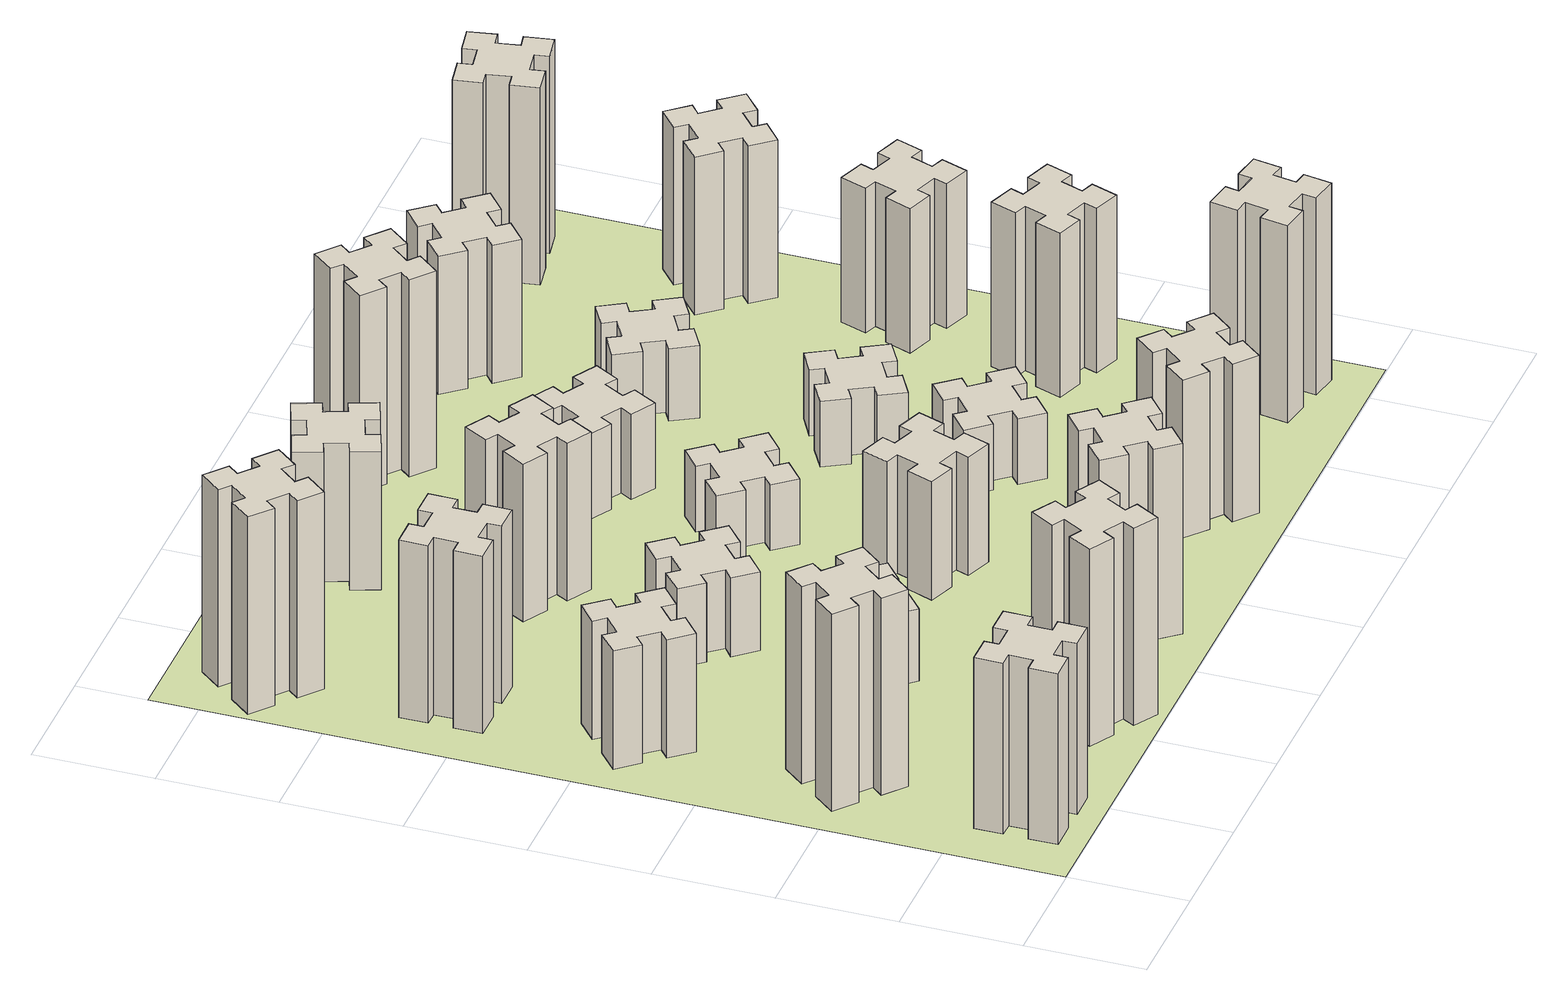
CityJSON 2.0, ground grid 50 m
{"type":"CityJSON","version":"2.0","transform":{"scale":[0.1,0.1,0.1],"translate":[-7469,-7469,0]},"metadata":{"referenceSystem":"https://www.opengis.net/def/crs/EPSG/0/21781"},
"CityObjects":{
"building1":{"type":"Building","attributes":{"class":"1000","function":"1000","usage":"1000","yearOfConstruction":2016,"roofType":"1000","measuredHeight":78,"storeysAboveGround":30,"storeysBelowGround":0},"geometry":[{"type":"Solid","lod":"1","boundaries":[[[[0,1,2,3,4,5,6,7,8,9,10,11,12,13,14,15,16,17,18,19]],[[17,16,20,21]],[[16,15,22,20]],[[15,14,23,22]],[[14,13,24,23]],[[13,12,25,24]],[[12,11,26,25]],[[11,10,27,26]],[[10,9,28,27]],[[9,8,29,28]],[[8,7,30,29]],[[7,6,31,30]],[[6,5,32,31]],[[5,4,33,32]],[[4,3,34,33]],[[3,2,35,34]],[[2,1,36,35]],[[1,0,37,36]],[[0,19,38,37]],[[19,18,39,38]],[[18,17,21,39]],[[24,25,26,27,28,29,30,31,32,33,34,35,36,37,38,39,21,20,22,23]]]]}]},
"building2":{"type":"Building","attributes":{"class":"1000","function":"1000","usage":"1000","yearOfConstruction":2016,"roofType":"1000","measuredHeight":90,"storeysAboveGround":30,"storeysBelowGround":0},"geometry":[{"type":"Solid","lod":"1","boundaries":[[[[40,41,42,43,44,45,46,47,48,49,50,51,52,53,54,55,56,57,58,59]],[[57,56,60,61]],[[56,55,62,60]],[[55,54,63,62]],[[54,53,64,63]],[[53,52,65,64]],[[52,51,66,65]],[[51,50,67,66]],[[50,49,68,67]],[[49,48,69,68]],[[48,47,70,69]],[[47,46,71,70]],[[46,45,72,71]],[[45,44,73,72]],[[44,43,74,73]],[[43,42,75,74]],[[42,41,76,75]],[[41,40,77,76]],[[40,59,78,77]],[[59,58,79,78]],[[58,57,61,79]],[[64,65,66,67,68,69,70,71,72,73,74,75,76,77,78,79,61,60,62,63]]]]}]},
"building3":{"type":"Building","attributes":{"class":"1000","function":"1000","usage":"1000","yearOfConstruction":2016,"roofType":"1000","measuredHeight":54,"storeysAboveGround":30,"storeysBelowGround":0},"geometry":[{"type":"Solid","lod":"1","boundaries":[[[[80,81,82,83,84,85,86,87,88,89,90,91,92,93,94,95,96,97,98,99]],[[97,96,100,101]],[[96,95,102,100]],[[95,94,103,102]],[[94,93,104,103]],[[93,92,105,104]],[[92,91,106,105]],[[91,90,107,106]],[[90,89,108,107]],[[89,88,109,108]],[[88,87,110,109]],[[87,86,111,110]],[[86,85,112,111]],[[85,84,113,112]],[[84,83,114,113]],[[83,82,115,114]],[[82,81,116,115]],[[81,80,117,116]],[[80,99,118,117]],[[99,98,119,118]],[[98,97,101,119]],[[104,105,106,107,108,109,110,111,112,113,114,115,116,117,118,119,101,100,102,103]]]]}]},
"building4":{"type":"Building","attributes":{"class":"1000","function":"1000","usage":"1000","yearOfConstruction":2016,"roofType":"1000","measuredHeight":81,"storeysAboveGround":30,"storeysBelowGround":0},"geometry":[{"type":"Solid","lod":"1","boundaries":[[[[120,121,122,123,124,125,126,127,128,129,130,131,132,133,134,135,136,137,138,139]],[[137,136,140,141]],[[136,135,142,140]],[[135,134,143,142]],[[134,133,144,143]],[[133,132,145,144]],[[132,131,146,145]],[[131,130,147,146]],[[130,129,148,147]],[[129,128,149,148]],[[128,127,150,149]],[[127,126,151,150]],[[126,125,152,151]],[[125,124,153,152]],[[124,123,154,153]],[[123,122,155,154]],[[122,121,156,155]],[[121,120,157,156]],[[120,139,158,157]],[[139,138,159,158]],[[138,137,141,159]],[[144,145,146,147,148,149,150,151,152,153,154,155,156,157,158,159,141,140,142,143]]]]}]},
"building5":{"type":"Building","attributes":{"class":"1000","function":"1000","usage":"1000","yearOfConstruction":2016,"roofType":"1000","measuredHeight":90,"storeysAboveGround":30,"storeysBelowGround":0},"geometry":[{"type":"Solid","lod":"1","boundaries":[[[[160,161,162,163,164,165,166,167,168,169,170,171,172,173,174,175,176,177,178,179]],[[177,176,180,181]],[[176,175,182,180]],[[175,174,183,182]],[[174,173,184,183]],[[173,172,185,184]],[[172,171,186,185]],[[171,170,187,186]],[[170,169,188,187]],[[169,168,189,188]],[[168,167,190,189]],[[167,166,191,190]],[[166,165,192,191]],[[165,164,193,192]],[[164,163,194,193]],[[163,162,195,194]],[[162,161,196,195]],[[161,160,197,196]],[[160,179,198,197]],[[179,178,199,198]],[[178,177,181,199]],[[184,185,186,187,188,189,190,191,192,193,194,195,196,197,198,199,181,180,182,183]]]]}]},
"building6":{"type":"Building","attributes":{"class":"1000","function":"1000","usage":"1000","yearOfConstruction":2016,"roofType":"1000","measuredHeight":90,"storeysAboveGround":30,"storeysBelowGround":0},"geometry":[{"type":"Solid","lod":"1","boundaries":[[[[200,201,202,203,204,205,206,207,208,209,210,211,212,213,214,215,216,217,218,219]],[[217,216,220,221]],[[216,215,222,220]],[[215,214,223,222]],[[214,213,224,223]],[[213,212,225,224]],[[212,211,226,225]],[[211,210,227,226]],[[210,209,228,227]],[[209,208,229,228]],[[208,207,230,229]],[[207,206,231,230]],[[206,205,232,231]],[[205,204,233,232]],[[204,203,234,233]],[[203,202,235,234]],[[202,201,236,235]],[[201,200,237,236]],[[200,219,238,237]],[[219,218,239,238]],[[218,217,221,239]],[[224,225,226,227,228,229,230,231,232,233,234,235,236,237,238,239,221,220,222,223]]]]}]},
"building7":{"type":"Building","attributes":{"class":"1000","function":"1000","usage":"1000","yearOfConstruction":2016,"roofType":"1000","measuredHeight":33,"storeysAboveGround":30,"storeysBelowGround":0},"geometry":[{"type":"Solid","lod":"1","boundaries":[[[[240,241,242,243,244,245,246,247,248,249,250,251,252,253,254,255,256,257,258,259]],[[257,256,260,261]],[[256,255,262,260]],[[255,254,263,262]],[[254,253,264,263]],[[253,252,265,264]],[[252,251,266,265]],[[251,250,267,266]],[[250,249,268,267]],[[249,248,269,268]],[[248,247,270,269]],[[247,246,271,270]],[[246,245,272,271]],[[245,244,273,272]],[[244,243,274,273]],[[243,242,275,274]],[[242,241,276,275]],[[241,240,277,276]],[[240,259,278,277]],[[259,258,279,278]],[[258,257,261,279]],[[264,265,266,267,268,269,270,271,272,273,274,275,276,277,278,279,261,260,262,263]]]]}]},
"building8":{"type":"Building","attributes":{"class":"1000","function":"1000","usage":"1000","yearOfConstruction":2016,"roofType":"1000","measuredHeight":36,"storeysAboveGround":30,"storeysBelowGround":0},"geometry":[{"type":"Solid","lod":"1","boundaries":[[[[280,281,282,283,284,285,286,287,288,289,290,291,292,293,294,295,296,297,298,299]],[[297,296,300,301]],[[296,295,302,300]],[[295,294,303,302]],[[294,293,304,303]],[[293,292,305,304]],[[292,291,306,305]],[[291,290,307,306]],[[290,289,308,307]],[[289,288,309,308]],[[288,287,310,309]],[[287,286,311,310]],[[286,285,312,311]],[[285,284,313,312]],[[284,283,314,313]],[[283,282,315,314]],[[282,281,316,315]],[[281,280,317,316]],[[280,299,318,317]],[[299,298,319,318]],[[298,297,301,319]],[[304,305,306,307,308,309,310,311,312,313,314,315,316,317,318,319,301,300,302,303]]]]}]},
"building9":{"type":"Building","attributes":{"class":"1000","function":"1000","usage":"1000","yearOfConstruction":2016,"roofType":"1000","measuredHeight":87,"storeysAboveGround":30,"storeysBelowGround":0},"geometry":[{"type":"Solid","lod":"1","boundaries":[[[[320,321,322,323,324,325,326,327,328,329,330,331,332,333,334,335,336,337,338,339]],[[337,336,340,341]],[[336,335,342,340]],[[335,334,343,342]],[[334,333,344,343]],[[333,332,345,344]],[[332,331,346,345]],[[331,330,347,346]],[[330,329,348,347]],[[329,328,349,348]],[[328,327,350,349]],[[327,326,351,350]],[[326,325,352,351]],[[325,324,353,352]],[[324,323,354,353]],[[323,322,355,354]],[[322,321,356,355]],[[321,320,357,356]],[[320,339,358,357]],[[339,338,359,358]],[[338,337,341,359]],[[344,345,346,347,348,349,350,351,352,353,354,355,356,357,358,359,341,340,342,343]]]]}]},
"building10":{"type":"Building","attributes":{"class":"1000","function":"1000","usage":"1000","yearOfConstruction":2016,"roofType":"1000","measuredHeight":72,"storeysAboveGround":30,"storeysBelowGround":0},"geometry":[{"type":"Solid","lod":"1","boundaries":[[[[360,361,362,363,364,365,366,367,368,369,370,371,372,373,374,375,376,377,378,379]],[[377,376,380,381]],[[376,375,382,380]],[[375,374,383,382]],[[374,373,384,383]],[[373,372,385,384]],[[372,371,386,385]],[[371,370,387,386]],[[370,369,388,387]],[[369,368,389,388]],[[368,367,390,389]],[[367,366,391,390]],[[366,365,392,391]],[[365,364,393,392]],[[364,363,394,393]],[[363,362,395,394]],[[362,361,396,395]],[[361,360,397,396]],[[360,379,398,397]],[[379,378,399,398]],[[378,377,381,399]],[[384,385,386,387,388,389,390,391,392,393,394,395,396,397,398,399,381,380,382,383]]]]}]},
"building11":{"type":"Building","attributes":{"class":"1000","function":"1000","usage":"1000","yearOfConstruction":2016,"roofType":"1000","measuredHeight":63,"storeysAboveGround":30,"storeysBelowGround":0},"geometry":[{"type":"Solid","lod":"1","boundaries":[[[[400,401,402,403,404,405,406,407,408,409,410,411,412,413,414,415,416,417,418,419]],[[417,416,420,421]],[[416,415,422,420]],[[415,414,423,422]],[[414,413,424,423]],[[413,412,425,424]],[[412,411,426,425]],[[411,410,427,426]],[[410,409,428,427]],[[409,408,429,428]],[[408,407,430,429]],[[407,406,431,430]],[[406,405,432,431]],[[405,404,433,432]],[[404,403,434,433]],[[403,402,435,434]],[[402,401,436,435]],[[401,400,437,436]],[[400,419,438,437]],[[419,418,439,438]],[[418,417,421,439]],[[424,425,426,427,428,429,430,431,432,433,434,435,436,437,438,439,421,420,422,423]]]]}]},
"building12":{"type":"Building","attributes":{"class":"1000","function":"1000","usage":"1000","yearOfConstruction":2016,"roofType":"1000","measuredHeight":54,"storeysAboveGround":30,"storeysBelowGround":0},"geometry":[{"type":"Solid","lod":"1","boundaries":[[[[440,441,442,443,444,445,446,447,448,449,450,451,452,453,454,455,456,457,458,459]],[[457,456,460,461]],[[456,455,462,460]],[[455,454,463,462]],[[454,453,464,463]],[[453,452,465,464]],[[452,451,466,465]],[[451,450,467,466]],[[450,449,468,467]],[[449,448,469,468]],[[448,447,470,469]],[[447,446,471,470]],[[446,445,472,471]],[[445,444,473,472]],[[444,443,474,473]],[[443,442,475,474]],[[442,441,476,475]],[[441,440,477,476]],[[440,459,478,477]],[[459,458,479,478]],[[458,457,461,479]],[[464,465,466,467,468,469,470,471,472,473,474,475,476,477,478,479,461,460,462,463]]]]}]},
"building13":{"type":"Building","attributes":{"class":"1000","function":"1000","usage":"1000","yearOfConstruction":2016,"roofType":"1000","measuredHeight":30,"storeysAboveGround":30,"storeysBelowGround":0},"geometry":[{"type":"Solid","lod":"1","boundaries":[[[[480,481,482,483,484,485,486,487,488,489,490,491,492,493,494,495,496,497,498,499]],[[497,496,500,501]],[[496,495,502,500]],[[495,494,503,502]],[[494,493,504,503]],[[493,492,505,504]],[[492,491,506,505]],[[491,490,507,506]],[[490,489,508,507]],[[489,488,509,508]],[[488,487,510,509]],[[487,486,511,510]],[[486,485,512,511]],[[485,484,513,512]],[[484,483,514,513]],[[483,482,515,514]],[[482,481,516,515]],[[481,480,517,516]],[[480,499,518,517]],[[499,498,519,518]],[[498,497,501,519]],[[504,505,506,507,508,509,510,511,512,513,514,515,516,517,518,519,501,500,502,503]]]]}]},
"building14":{"type":"Building","attributes":{"class":"1000","function":"1000","usage":"1000","yearOfConstruction":2016,"roofType":"1000","measuredHeight":72,"storeysAboveGround":30,"storeysBelowGround":0},"geometry":[{"type":"Solid","lod":"1","boundaries":[[[[520,521,522,523,524,525,526,527,528,529,530,531,532,533,534,535,536,537,538,539]],[[537,536,540,541]],[[536,535,542,540]],[[535,534,543,542]],[[534,533,544,543]],[[533,532,545,544]],[[532,531,546,545]],[[531,530,547,546]],[[530,529,548,547]],[[529,528,549,548]],[[528,527,550,549]],[[527,526,551,550]],[[526,525,552,551]],[[525,524,553,552]],[[524,523,554,553]],[[523,522,555,554]],[[522,521,556,555]],[[521,520,557,556]],[[520,539,558,557]],[[539,538,559,558]],[[538,537,541,559]],[[544,545,546,547,548,549,550,551,552,553,554,555,556,557,558,559,541,540,542,543]]]]}]},
"building15":{"type":"Building","attributes":{"class":"1000","function":"1000","usage":"1000","yearOfConstruction":2016,"roofType":"1000","measuredHeight":39,"storeysAboveGround":30,"storeysBelowGround":0},"geometry":[{"type":"Solid","lod":"1","boundaries":[[[[560,561,562,563,564,565,566,567,568,569,570,571,572,573,574,575,576,577,578,579]],[[577,576,580,581]],[[576,575,582,580]],[[575,574,583,582]],[[574,573,584,583]],[[573,572,585,584]],[[572,571,586,585]],[[571,570,587,586]],[[570,569,588,587]],[[569,568,589,588]],[[568,567,590,589]],[[567,566,591,590]],[[566,565,592,591]],[[565,564,593,592]],[[564,563,594,593]],[[563,562,595,594]],[[562,561,596,595]],[[561,560,597,596]],[[560,579,598,597]],[[579,578,599,598]],[[578,577,581,599]],[[584,585,586,587,588,589,590,591,592,593,594,595,596,597,598,599,581,580,582,583]]]]}]},
"building16":{"type":"Building","attributes":{"class":"1000","function":"1000","usage":"1000","yearOfConstruction":2016,"roofType":"1000","measuredHeight":90,"storeysAboveGround":30,"storeysBelowGround":0},"geometry":[{"type":"Solid","lod":"1","boundaries":[[[[600,601,602,603,604,605,606,607,608,609,610,611,612,613,614,615,616,617,618,619]],[[617,616,620,621]],[[616,615,622,620]],[[615,614,623,622]],[[614,613,624,623]],[[613,612,625,624]],[[612,611,626,625]],[[611,610,627,626]],[[610,609,628,627]],[[609,608,629,628]],[[608,607,630,629]],[[607,606,631,630]],[[606,605,632,631]],[[605,604,633,632]],[[604,603,634,633]],[[603,602,635,634]],[[602,601,636,635]],[[601,600,637,636]],[[600,619,638,637]],[[619,618,639,638]],[[618,617,621,639]],[[624,625,626,627,628,629,630,631,632,633,634,635,636,637,638,639,621,620,622,623]]]]}]},
"building17":{"type":"Building","attributes":{"class":"1000","function":"1000","usage":"1000","yearOfConstruction":2016,"roofType":"1000","measuredHeight":30,"storeysAboveGround":30,"storeysBelowGround":0},"geometry":[{"type":"Solid","lod":"1","boundaries":[[[[640,641,642,643,644,645,646,647,648,649,650,651,652,653,654,655,656,657,658,659]],[[657,656,660,661]],[[656,655,662,660]],[[655,654,663,662]],[[654,653,664,663]],[[653,652,665,664]],[[652,651,666,665]],[[651,650,667,666]],[[650,649,668,667]],[[649,648,669,668]],[[648,647,670,669]],[[647,646,671,670]],[[646,645,672,671]],[[645,644,673,672]],[[644,643,674,673]],[[643,642,675,674]],[[642,641,676,675]],[[641,640,677,676]],[[640,659,678,677]],[[659,658,679,678]],[[658,657,661,679]],[[664,665,666,667,668,669,670,671,672,673,674,675,676,677,678,679,661,660,662,663]]]]}]},
"building18":{"type":"Building","attributes":{"class":"1000","function":"1000","usage":"1000","yearOfConstruction":2016,"roofType":"1000","measuredHeight":30,"storeysAboveGround":30,"storeysBelowGround":0},"geometry":[{"type":"Solid","lod":"1","boundaries":[[[[680,681,682,683,684,685,686,687,688,689,690,691,692,693,694,695,696,697,698,699]],[[697,696,700,701]],[[696,695,702,700]],[[695,694,703,702]],[[694,693,704,703]],[[693,692,705,704]],[[692,691,706,705]],[[691,690,707,706]],[[690,689,708,707]],[[689,688,709,708]],[[688,687,710,709]],[[687,686,711,710]],[[686,685,712,711]],[[685,684,713,712]],[[684,683,714,713]],[[683,682,715,714]],[[682,681,716,715]],[[681,680,717,716]],[[680,699,718,717]],[[699,698,719,718]],[[698,697,701,719]],[[704,705,706,707,708,709,710,711,712,713,714,715,716,717,718,719,701,700,702,703]]]]}]},
"building19":{"type":"Building","attributes":{"class":"1000","function":"1000","usage":"1000","yearOfConstruction":2016,"roofType":"1000","measuredHeight":33,"storeysAboveGround":30,"storeysBelowGround":0},"geometry":[{"type":"Solid","lod":"1","boundaries":[[[[720,721,722,723,724,725,726,727,728,729,730,731,732,733,734,735,736,737,738,739]],[[737,736,740,741]],[[736,735,742,740]],[[735,734,743,742]],[[734,733,744,743]],[[733,732,745,744]],[[732,731,746,745]],[[731,730,747,746]],[[730,729,748,747]],[[729,728,749,748]],[[728,727,750,749]],[[727,726,751,750]],[[726,725,752,751]],[[725,724,753,752]],[[724,723,754,753]],[[723,722,755,754]],[[722,721,756,755]],[[721,720,757,756]],[[720,739,758,757]],[[739,738,759,758]],[[738,737,741,759]],[[744,745,746,747,748,749,750,751,752,753,754,755,756,757,758,759,741,740,742,743]]]]}]},
"building20":{"type":"Building","attributes":{"class":"1000","function":"1000","usage":"1000","yearOfConstruction":2016,"roofType":"1000","measuredHeight":90,"storeysAboveGround":30,"storeysBelowGround":0},"geometry":[{"type":"Solid","lod":"1","boundaries":[[[[760,761,762,763,764,765,766,767,768,769,770,771,772,773,774,775,776,777,778,779]],[[777,776,780,781]],[[776,775,782,780]],[[775,774,783,782]],[[774,773,784,783]],[[773,772,785,784]],[[772,771,786,785]],[[771,770,787,786]],[[770,769,788,787]],[[769,768,789,788]],[[768,767,790,789]],[[767,766,791,790]],[[766,765,792,791]],[[765,764,793,792]],[[764,763,794,793]],[[763,762,795,794]],[[762,761,796,795]],[[761,760,797,796]],[[760,779,798,797]],[[779,778,799,798]],[[778,777,781,799]],[[784,785,786,787,788,789,790,791,792,793,794,795,796,797,798,799,781,780,782,783]]]]}]},
"building21":{"type":"Building","attributes":{"class":"1000","function":"1000","usage":"1000","yearOfConstruction":2016,"roofType":"1000","measuredHeight":63,"storeysAboveGround":30,"storeysBelowGround":0},"geometry":[{"type":"Solid","lod":"1","boundaries":[[[[800,801,802,803,804,805,806,807,808,809,810,811,812,813,814,815,816,817,818,819]],[[817,816,820,821]],[[816,815,822,820]],[[815,814,823,822]],[[814,813,824,823]],[[813,812,825,824]],[[812,811,826,825]],[[811,810,827,826]],[[810,809,828,827]],[[809,808,829,828]],[[808,807,830,829]],[[807,806,831,830]],[[806,805,832,831]],[[805,804,833,832]],[[804,803,834,833]],[[803,802,835,834]],[[802,801,836,835]],[[801,800,837,836]],[[800,819,838,837]],[[819,818,839,838]],[[818,817,821,839]],[[824,825,826,827,828,829,830,831,832,833,834,835,836,837,838,839,821,820,822,823]]]]}]},
"building22":{"type":"Building","attributes":{"class":"1000","function":"1000","usage":"1000","yearOfConstruction":2016,"roofType":"1000","measuredHeight":75,"storeysAboveGround":30,"storeysBelowGround":0},"geometry":[{"type":"Solid","lod":"1","boundaries":[[[[840,841,842,843,844,845,846,847,848,849,850,851,852,853,854,855,856,857,858,859]],[[857,856,860,861]],[[856,855,862,860]],[[855,854,863,862]],[[854,853,864,863]],[[853,852,865,864]],[[852,851,866,865]],[[851,850,867,866]],[[850,849,868,867]],[[849,848,869,868]],[[848,847,870,869]],[[847,846,871,870]],[[846,845,872,871]],[[845,844,873,872]],[[844,843,874,873]],[[843,842,875,874]],[[842,841,876,875]],[[841,840,877,876]],[[840,859,878,877]],[[859,858,879,878]],[[858,857,861,879]],[[864,865,866,867,868,869,870,871,872,873,874,875,876,877,878,879,861,860,862,863]]]]}]},
"building23":{"type":"Building","attributes":{"class":"1000","function":"1000","usage":"1000","yearOfConstruction":2016,"roofType":"1000","measuredHeight":66,"storeysAboveGround":30,"storeysBelowGround":0},"geometry":[{"type":"Solid","lod":"1","boundaries":[[[[880,881,882,883,884,885,886,887,888,889,890,891,892,893,894,895,896,897,898,899]],[[897,896,900,901]],[[896,895,902,900]],[[895,894,903,902]],[[894,893,904,903]],[[893,892,905,904]],[[892,891,906,905]],[[891,890,907,906]],[[890,889,908,907]],[[889,888,909,908]],[[888,887,910,909]],[[887,886,911,910]],[[886,885,912,911]],[[885,884,913,912]],[[884,883,914,913]],[[883,882,915,914]],[[882,881,916,915]],[[881,880,917,916]],[[880,899,918,917]],[[899,898,919,918]],[[898,897,901,919]],[[904,905,906,907,908,909,910,911,912,913,914,915,916,917,918,919,901,900,902,903]]]]}]},
"building24":{"type":"Building","attributes":{"class":"1000","function":"1000","usage":"1000","yearOfConstruction":2016,"roofType":"1000","measuredHeight":72,"storeysAboveGround":30,"storeysBelowGround":0},"geometry":[{"type":"Solid","lod":"1","boundaries":[[[[920,921,922,923,924,925,926,927,928,929,930,931,932,933,934,935,936,937,938,939]],[[937,936,940,941]],[[936,935,942,940]],[[935,934,943,942]],[[934,933,944,943]],[[933,932,945,944]],[[932,931,946,945]],[[931,930,947,946]],[[930,929,948,947]],[[929,928,949,948]],[[928,927,950,949]],[[927,926,951,950]],[[926,925,952,951]],[[925,924,953,952]],[[924,923,954,953]],[[923,922,955,954]],[[922,921,956,955]],[[921,920,957,956]],[[920,939,958,957]],[[939,938,959,958]],[[938,937,941,959]],[[944,945,946,947,948,949,950,951,952,953,954,955,956,957,958,959,941,940,942,943]]]]}]},
"building25":{"type":"Building","attributes":{"class":"1000","function":"1000","usage":"1000","yearOfConstruction":2016,"roofType":"1000","measuredHeight":90,"storeysAboveGround":30,"storeysBelowGround":0},"geometry":[{"type":"Solid","lod":"1","boundaries":[[[[960,961,962,963,964,965,966,967,968,969,970,971,972,973,974,975,976,977,978,979]],[[977,976,980,981]],[[976,975,982,980]],[[975,974,983,982]],[[974,973,984,983]],[[973,972,985,984]],[[972,971,986,985]],[[971,970,987,986]],[[970,969,988,987]],[[969,968,989,988]],[[968,967,990,989]],[[967,966,991,990]],[[966,965,992,991]],[[965,964,993,992]],[[964,963,994,993]],[[963,962,995,994]],[[962,961,996,995]],[[961,960,997,996]],[[960,979,998,997]],[[979,978,999,998]],[[978,977,981,999]],[[984,985,986,987,988,989,990,991,992,993,994,995,996,997,998,999,981,980,982,983]]]]}]},
"landuse1":{"type":"LandUse","attributes":{"name":"plot1","function":"1010"},"geometry":[{"type":"MultiSurface","lod":"1","boundaries":[[[1000,1001,1002,1003]]]}]}
},
"vertices":[
[265,325,0],[265,225,0],[205,225,0],[205,105,0],[325,105,0],[325,165,0],[425,165,0],[425,105,0],[545,105,0],[545,225,0],[485,225,0],[485,325,0],[545,325,0],[545,445,0],[425,445,0],[425,385,0],[325,385,0],[325,445,0],[205,445,0],[205,325,0],[325,385,780],[325,445,780],[425,385,780],[425,445,780],[545,445,780],[545,325,780],[485,325,780],[485,225,780],[545,225,780],[545,105,780],[425,105,780],[425,165,780],[325,165,780],[325,105,780],[205,105,780],[205,225,780],[265,225,780],[265,325,780],[205,325,780],[205,445,780],
[484,1067,0],[408,1132,0],[446,1178,0],[354,1255,0],[277,1163,0],[323,1124,0],[259,1048,0],[213,1086,0],[136,994,0],[228,917,0],[266,963,0],[343,899,0],[304,853,0],[396,776,0],[473,868,0],[427,906,0],[492,983,0],[538,944,0],[615,1036,0],[523,1113,0],[492,983,900],[538,944,900],[427,906,900],[473,868,900],[396,776,900],[304,853,900],[343,899,900],[266,963,900],[228,917,900],[136,994,900],[213,1086,900],[259,1048,900],[323,1124,900],[277,1163,900],[354,1255,900],[446,1178,900],[408,1132,900],[484,1067,900],[523,1113,900],[615,1036,900],
[492,1888,0],[427,1964,0],[473,2003,0],[396,2095,0],[304,2018,0],[343,1972,0],[266,1907,0],[228,1953,0],[136,1876,0],[213,1784,0],[259,1823,0],[323,1746,0],[277,1708,0],[354,1616,0],[446,1693,0],[408,1739,0],[484,1803,0],[523,1757,0],[615,1834,0],[538,1926,0],[484,1803,540],[523,1757,540],[408,1739,540],[446,1693,540],[354,1616,540],[277,1708,540],[323,1746,540],[259,1823,540],[213,1784,540],[136,1876,540],[228,1953,540],[266,1907,540],[343,1972,540],[304,2018,540],[396,2095,540],[473,2003,540],[427,1964,540],[492,1888,540],[538,1926,540],[615,1834,540],
[485,2545,0],[485,2645,0],[545,2645,0],[545,2765,0],[425,2765,0],[425,2705,0],[325,2705,0],[325,2765,0],[205,2765,0],[205,2645,0],[265,2645,0],[265,2545,0],[205,2545,0],[205,2425,0],[325,2425,0],[325,2485,0],[425,2485,0],[425,2425,0],[545,2425,0],[545,2545,0],[425,2485,810],[425,2425,810],[325,2485,810],[325,2425,810],[205,2425,810],[205,2545,810],[265,2545,810],[265,2645,810],[205,2645,810],[205,2765,810],[325,2765,810],[325,2705,810],[425,2705,810],[425,2765,810],[545,2765,810],[545,2645,810],[485,2645,810],[485,2545,810],[545,2545,810],[545,2425,810],
[1214,346,0],[1127,396,0],[1157,448,0],[1053,508,0],[993,404,0],[1045,374,0],[995,287,0],[943,317,0],[883,213,0],[987,153,0],[1017,205,0],[1104,155,0],[1074,103,0],[1178,43,0],[1238,147,0],[1186,177,0],[1236,264,0],[1288,234,0],[1348,338,0],[1244,398,0],[1236,264,900],[1288,234,900],[1186,177,900],[1238,147,900],[1178,43,900],[1074,103,900],[1104,155,900],[1017,205,900],[987,153,900],[883,213,900],[943,317,900],[995,287,900],[1045,374,900],[993,404,900],[1053,508,900],[1157,448,900],[1127,396,900],[1214,346,900],[1244,398,900],[1348,338,900],
[384,3387,0],[308,3452,0],[346,3498,0],[254,3575,0],[177,3483,0],[223,3444,0],[159,3368,0],[113,3406,0],[36,3314,0],[128,3237,0],[166,3283,0],[243,3219,0],[204,3173,0],[296,3096,0],[373,3188,0],[327,3226,0],[392,3303,0],[438,3264,0],[515,3356,0],[423,3433,0],[392,3303,900],[438,3264,900],[327,3226,900],[373,3188,900],[296,3096,900],[204,3173,900],[243,3219,900],[166,3283,900],[128,3237,900],[36,3314,900],[113,3406,900],[159,3368,900],[223,3444,900],[177,3483,900],[254,3575,900],[346,3498,900],[308,3452,900],[384,3387,900],[423,3433,900],[515,3356,900],
[1083,1332,0],[1006,1267,0],[968,1313,0],[876,1236,0],[953,1144,0],[999,1183,0],[1063,1106,0],[1017,1068,0],[1094,976,0],[1186,1053,0],[1148,1099,0],[1224,1163,0],[1263,1117,0],[1355,1194,0],[1278,1286,0],[1232,1248,0],[1167,1324,0],[1213,1363,0],[1136,1455,0],[1044,1378,0],[1167,1324,330],[1213,1363,330],[1232,1248,330],[1278,1286,330],[1355,1194,330],[1263,1117,330],[1224,1163,330],[1148,1099,330],[1186,1053,330],[1094,976,330],[1017,1068,330],[1063,1106,330],[999,1183,330],[953,1144,330],[876,1236,330],[968,1313,330],[1006,1267,330],[1083,1332,330],[1044,1378,330],[1136,1455,330],
[1083,1972,0],[1006,1907,0],[968,1953,0],[876,1876,0],[953,1784,0],[999,1823,0],[1063,1746,0],[1017,1708,0],[1094,1616,0],[1186,1693,0],[1148,1739,0],[1224,1803,0],[1263,1757,0],[1355,1834,0],[1278,1926,0],[1232,1888,0],[1167,1964,0],[1213,2003,0],[1136,2095,0],[1044,2018,0],[1167,1964,360],[1213,2003,360],[1232,1888,360],[1278,1926,360],[1355,1834,360],[1263,1757,360],[1224,1803,360],[1148,1739,360],[1186,1693,360],[1094,1616,360],[1017,1708,360],[1063,1746,360],[999,1823,360],[953,1784,360],[876,1876,360],[968,1953,360],[1006,1907,360],[1083,1972,360],[1044,2018,360],[1136,2095,360],
[1639,343,0],[1703,266,0],[1657,228,0],[1734,136,0],[1826,213,0],[1788,259,0],[1864,323,0],[1903,277,0],[1995,354,0],[1918,446,0],[1872,408,0],[1807,484,0],[1853,523,0],[1776,615,0],[1684,538,0],[1723,492,0],[1646,427,0],[1608,473,0],[1516,396,0],[1593,304,0],[1646,427,870],[1608,473,870],[1723,492,870],[1684,538,870],[1776,615,870],[1853,523,870],[1807,484,870],[1872,408,870],[1918,446,870],[1995,354,870],[1903,277,870],[1864,323,870],[1788,259,870],[1826,213,870],[1734,136,870],[1657,228,870],[1703,266,870],[1639,343,870],[1593,304,870],[1516,396,870],
[1314,2666,0],[1227,2716,0],[1257,2768,0],[1153,2828,0],[1093,2724,0],[1145,2694,0],[1095,2607,0],[1043,2637,0],[983,2533,0],[1087,2473,0],[1117,2525,0],[1204,2475,0],[1174,2423,0],[1278,2363,0],[1338,2467,0],[1286,2497,0],[1336,2584,0],[1388,2554,0],[1448,2658,0],[1344,2718,0],[1336,2584,720],[1388,2554,720],[1286,2497,720],[1338,2467,720],[1278,2363,720],[1174,2423,720],[1204,2475,720],[1117,2525,720],[1087,2473,720],[983,2533,720],[1043,2637,720],[1095,2607,720],[1145,2694,720],[1093,2724,720],[1153,2828,720],[1257,2768,720],[1227,2716,720],[1314,2666,720],[1344,2718,720],[1448,2658,720],
[1125,3456,0],[1031,3422,0],[1010,3478,0],[897,3437,0],[939,3324,0],[995,3345,0],[1029,3251,0],[973,3230,0],[1014,3117,0],[1127,3159,0],[1106,3215,0],[1200,3249,0],[1220,3193,0],[1333,3234,0],[1292,3347,0],[1236,3326,0],[1202,3420,0],[1258,3440,0],[1217,3553,0],[1104,3512,0],[1202,3420,630],[1258,3440,630],[1236,3326,630],[1292,3347,630],[1333,3234,630],[1220,3193,630],[1200,3249,630],[1106,3215,630],[1127,3159,630],[1014,3117,630],[973,3230,630],[1029,3251,630],[995,3345,630],[939,3324,630],[897,3437,630],[1010,3478,630],[1031,3422,630],[1125,3456,630],[1104,3512,630],[1217,3553,630],
[1769,1300,0],[1735,1206,0],[1679,1227,0],[1637,1114,0],[1750,1073,0],[1771,1129,0],[1865,1095,0],[1844,1039,0],[1957,997,0],[1998,1110,0],[1942,1131,0],[1976,1225,0],[2032,1204,0],[2073,1317,0],[1960,1358,0],[1940,1302,0],[1846,1336,0],[1867,1392,0],[1754,1433,0],[1713,1320,0],[1846,1336,540],[1867,1392,540],[1940,1302,540],[1960,1358,540],[2073,1317,540],[2032,1204,540],[1976,1225,540],[1942,1131,540],[1998,1110,540],[1957,997,540],[1844,1039,540],[1865,1095,540],[1771,1129,540],[1750,1073,540],[1637,1114,540],[1679,1227,540],[1735,1206,540],[1769,1300,540],[1713,1320,540],[1754,1433,540],
[1972,1988,0],[1907,2064,0],[1953,2103,0],[1876,2195,0],[1784,2118,0],[1823,2072,0],[1746,2007,0],[1708,2053,0],[1616,1976,0],[1693,1884,0],[1739,1923,0],[1803,1846,0],[1757,1808,0],[1834,1716,0],[1926,1793,0],[1888,1839,0],[1964,1903,0],[2003,1857,0],[2095,1934,0],[2018,2026,0],[1964,1903,300],[2003,1857,300],[1888,1839,300],[1926,1793,300],[1834,1716,300],[1757,1808,300],[1803,1846,300],[1739,1923,300],[1693,1884,300],[1616,1976,300],[1708,2053,300],[1746,2007,300],[1823,2072,300],[1784,2118,300],[1876,2195,300],[1953,2103,300],[1907,2064,300],[1972,1988,300],[2018,2026,300],[2095,1934,300],
[2647,266,0],[2712,343,0],[2758,304,0],[2835,396,0],[2743,473,0],[2704,427,0],[2628,492,0],[2666,538,0],[2574,615,0],[2497,523,0],[2543,484,0],[2479,408,0],[2433,446,0],[2356,354,0],[2448,277,0],[2486,323,0],[2563,259,0],[2524,213,0],[2616,136,0],[2693,228,0],[2563,259,720],[2524,213,720],[2486,323,720],[2448,277,720],[2356,354,720],[2433,446,720],[2479,408,720],[2543,484,720],[2497,523,720],[2574,615,720],[2666,538,720],[2628,492,720],[2704,427,720],[2743,473,720],[2835,396,720],[2758,304,720],[2712,343,720],[2647,266,720],[2693,228,720],[2616,136,720],
[2026,2497,0],[2076,2584,0],[2128,2554,0],[2188,2658,0],[2084,2718,0],[2054,2666,0],[1967,2716,0],[1997,2768,0],[1893,2828,0],[1833,2724,0],[1885,2694,0],[1835,2607,0],[1783,2637,0],[1723,2533,0],[1827,2473,0],[1857,2525,0],[1944,2475,0],[1914,2423,0],[2018,2363,0],[2078,2467,0],[1944,2475,390],[1914,2423,390],[1857,2525,390],[1827,2473,390],[1723,2533,390],[1783,2637,390],[1835,2607,390],[1885,2694,390],[1833,2724,390],[1893,2828,390],[1997,2768,390],[1967,2716,390],[2054,2666,390],[2084,2718,390],[2188,2658,390],[2128,2554,390],[2076,2584,390],[2026,2497,390],[2078,2467,390],[2018,2363,390],
[1746,3383,0],[1823,3319,0],[1784,3273,0],[1876,3196,0],[1953,3288,0],[1907,3326,0],[1972,3403,0],[2018,3364,0],[2095,3456,0],[2003,3533,0],[1964,3487,0],[1888,3552,0],[1926,3598,0],[1834,3675,0],[1757,3583,0],[1803,3544,0],[1739,3468,0],[1693,3506,0],[1616,3414,0],[1708,3337,0],[1739,3468,900],[1693,3506,900],[1803,3544,900],[1757,3583,900],[1834,3675,900],[1926,3598,900],[1888,3552,900],[1964,3487,900],[2003,3533,900],[2095,3456,900],[2018,3364,900],[1972,3403,900],[1907,3326,900],[1953,3288,900],[1876,3196,900],[1784,3273,900],[1823,3319,900],[1746,3383,900],[1708,3337,900],[1616,3414,900],
[2628,1099,0],[2704,1163,0],[2743,1117,0],[2835,1194,0],[2758,1286,0],[2712,1248,0],[2647,1324,0],[2693,1363,0],[2616,1455,0],[2524,1378,0],[2563,1332,0],[2486,1267,0],[2448,1313,0],[2356,1236,0],[2433,1144,0],[2479,1183,0],[2543,1106,0],[2497,1068,0],[2574,976,0],[2666,1053,0],[2543,1106,300],[2497,1068,300],[2479,1183,300],[2433,1144,300],[2356,1236,300],[2448,1313,300],[2486,1267,300],[2563,1332,300],[2524,1378,300],[2616,1455,300],[2693,1363,300],[2647,1324,300],[2712,1248,300],[2758,1286,300],[2835,1194,300],[2743,1117,300],[2704,1163,300],[2628,1099,300],[2666,1053,300],[2574,976,300],
[2475,1744,0],[2525,1657,0],[2473,1627,0],[2533,1523,0],[2637,1583,0],[2607,1635,0],[2694,1685,0],[2724,1633,0],[2828,1693,0],[2768,1797,0],[2716,1767,0],[2666,1854,0],[2718,1884,0],[2658,1988,0],[2554,1928,0],[2584,1876,0],[2497,1826,0],[2467,1878,0],[2363,1818,0],[2423,1714,0],[2497,1826,300],[2467,1878,300],[2584,1876,300],[2554,1928,300],[2658,1988,300],[2718,1884,300],[2666,1854,300],[2716,1767,300],[2768,1797,300],[2828,1693,300],[2724,1633,300],[2694,1685,300],[2607,1635,300],[2637,1583,300],[2533,1523,300],[2473,1627,300],[2525,1657,300],[2475,1744,300],[2423,1714,300],[2363,1818,300],
[2475,2584,0],[2525,2497,0],[2473,2467,0],[2533,2363,0],[2637,2423,0],[2607,2475,0],[2694,2525,0],[2724,2473,0],[2828,2533,0],[2768,2637,0],[2716,2607,0],[2666,2694,0],[2718,2724,0],[2658,2828,0],[2554,2768,0],[2584,2716,0],[2497,2666,0],[2467,2718,0],[2363,2658,0],[2423,2554,0],[2497,2666,330],[2467,2718,330],[2584,2716,330],[2554,2768,330],[2658,2828,330],[2718,2724,330],[2666,2694,330],[2716,2607,330],[2768,2637,330],[2828,2533,330],[2724,2473,330],[2694,2525,330],[2607,2475,330],[2637,2423,330],[2533,2363,330],[2473,2467,330],[2525,2497,330],[2475,2584,330],[2423,2554,330],[2363,2658,330],
[3504,475,0],[3405,492,0],[3416,551,0],[3297,572,0],[3277,454,0],[3336,444,0],[3318,345,0],[3259,356,0],[3238,237,0],[3357,217,0],[3367,276,0],[3465,258,0],[3455,199,0],[3573,178,0],[3594,297,0],[3535,307,0],[3552,405,0],[3611,395,0],[3632,513,0],[3514,534,0],[3552,405,900],[3611,395,900],[3535,307,900],[3594,297,900],[3573,178,900],[3455,199,900],[3465,258,900],[3367,276,900],[3357,217,900],[3238,237,900],[3259,356,900],[3318,345,900],[3336,444,900],[3277,454,900],[3297,572,900],[3416,551,900],[3405,492,900],[3504,475,900],[3514,534,900],[3632,513,900],
[2712,3368,0],[2647,3444,0],[2693,3483,0],[2616,3575,0],[2524,3498,0],[2563,3452,0],[2486,3387,0],[2448,3433,0],[2356,3356,0],[2433,3264,0],[2479,3303,0],[2543,3226,0],[2497,3188,0],[2574,3096,0],[2666,3173,0],[2628,3219,0],[2704,3283,0],[2743,3237,0],[2835,3314,0],[2758,3406,0],[2704,3283,630],[2743,3237,630],[2628,3219,630],[2666,3173,630],[2574,3096,630],[2497,3188,630],[2543,3226,630],[2479,3303,630],[2433,3264,630],[2356,3356,630],[2448,3433,630],[2486,3387,630],[2563,3452,630],[2524,3498,630],[2616,3575,630],[2693,3483,630],[2647,3444,630],[2712,3368,630],[2758,3406,630],[2835,3314,630],
[3251,1129,0],[3345,1095,0],[3324,1039,0],[3437,997,0],[3478,1110,0],[3422,1131,0],[3456,1225,0],[3512,1204,0],[3553,1317,0],[3440,1358,0],[3420,1302,0],[3326,1336,0],[3347,1392,0],[3234,1433,0],[3193,1320,0],[3249,1300,0],[3215,1206,0],[3159,1227,0],[3117,1114,0],[3230,1073,0],[3215,1206,750],[3159,1227,750],[3249,1300,750],[3193,1320,750],[3234,1433,750],[3347,1392,750],[3326,1336,750],[3420,1302,750],[3440,1358,750],[3553,1317,750],[3512,1204,750],[3456,1225,750],[3422,1131,750],[3478,1110,750],[3437,997,750],[3324,1039,750],[3345,1095,750],[3251,1129,750],[3230,1073,750],[3117,1114,750],
[3520,1942,0],[3426,1976,0],[3447,2032,0],[3334,2073,0],[3293,1960,0],[3349,1940,0],[3315,1846,0],[3259,1867,0],[3217,1754,0],[3330,1713,0],[3351,1769,0],[3445,1735,0],[3424,1679,0],[3537,1637,0],[3578,1750,0],[3522,1771,0],[3556,1865,0],[3612,1844,0],[3653,1957,0],[3540,1998,0],[3556,1865,660],[3612,1844,660],[3522,1771,660],[3578,1750,660],[3537,1637,660],[3424,1679,660],[3445,1735,660],[3351,1769,660],[3330,1713,660],[3217,1754,660],[3259,1867,660],[3315,1846,660],[3349,1940,660],[3293,1960,660],[3334,2073,660],[3447,2032,660],[3426,1976,660],[3520,1942,660],[3540,1998,660],[3653,1957,660],
[3319,2563,0],[3383,2486,0],[3337,2448,0],[3414,2356,0],[3506,2433,0],[3468,2479,0],[3544,2543,0],[3583,2497,0],[3675,2574,0],[3598,2666,0],[3552,2628,0],[3487,2704,0],[3533,2743,0],[3456,2835,0],[3364,2758,0],[3403,2712,0],[3326,2647,0],[3288,2693,0],[3196,2616,0],[3273,2524,0],[3326,2647,720],[3288,2693,720],[3403,2712,720],[3364,2758,720],[3456,2835,720],[3533,2743,720],[3487,2704,720],[3552,2628,720],[3598,2666,720],[3675,2574,720],[3583,2497,720],[3544,2543,720],[3468,2479,720],[3506,2433,720],[3414,2356,720],[3337,2448,720],[3383,2486,720],[3319,2563,720],[3273,2524,720],[3196,2616,720],
[3218,3465,0],[3236,3367,0],[3177,3357,0],[3197,3238,0],[3316,3259,0],[3305,3318,0],[3404,3336,0],[3414,3277,0],[3532,3297,0],[3511,3416,0],[3452,3405,0],[3435,3504,0],[3494,3514,0],[3473,3632,0],[3355,3611,0],[3365,3552,0],[3267,3535,0],[3257,3594,0],[3138,3573,0],[3159,3455,0],[3267,3535,900],[3257,3594,900],[3365,3552,900],[3355,3611,900],[3473,3632,900],[3494,3514,900],[3435,3504,900],[3452,3405,900],[3511,3416,900],[3532,3297,900],[3414,3277,900],[3404,3336,900],[3305,3318,900],[3316,3259,900],[3197,3238,900],[3177,3357,900],[3236,3367,900],[3218,3465,900],[3159,3455,900],[3138,3573,900],
[5,3705,0],[3705,3705,0],[3705,5,0],[5,5,0]
]}
